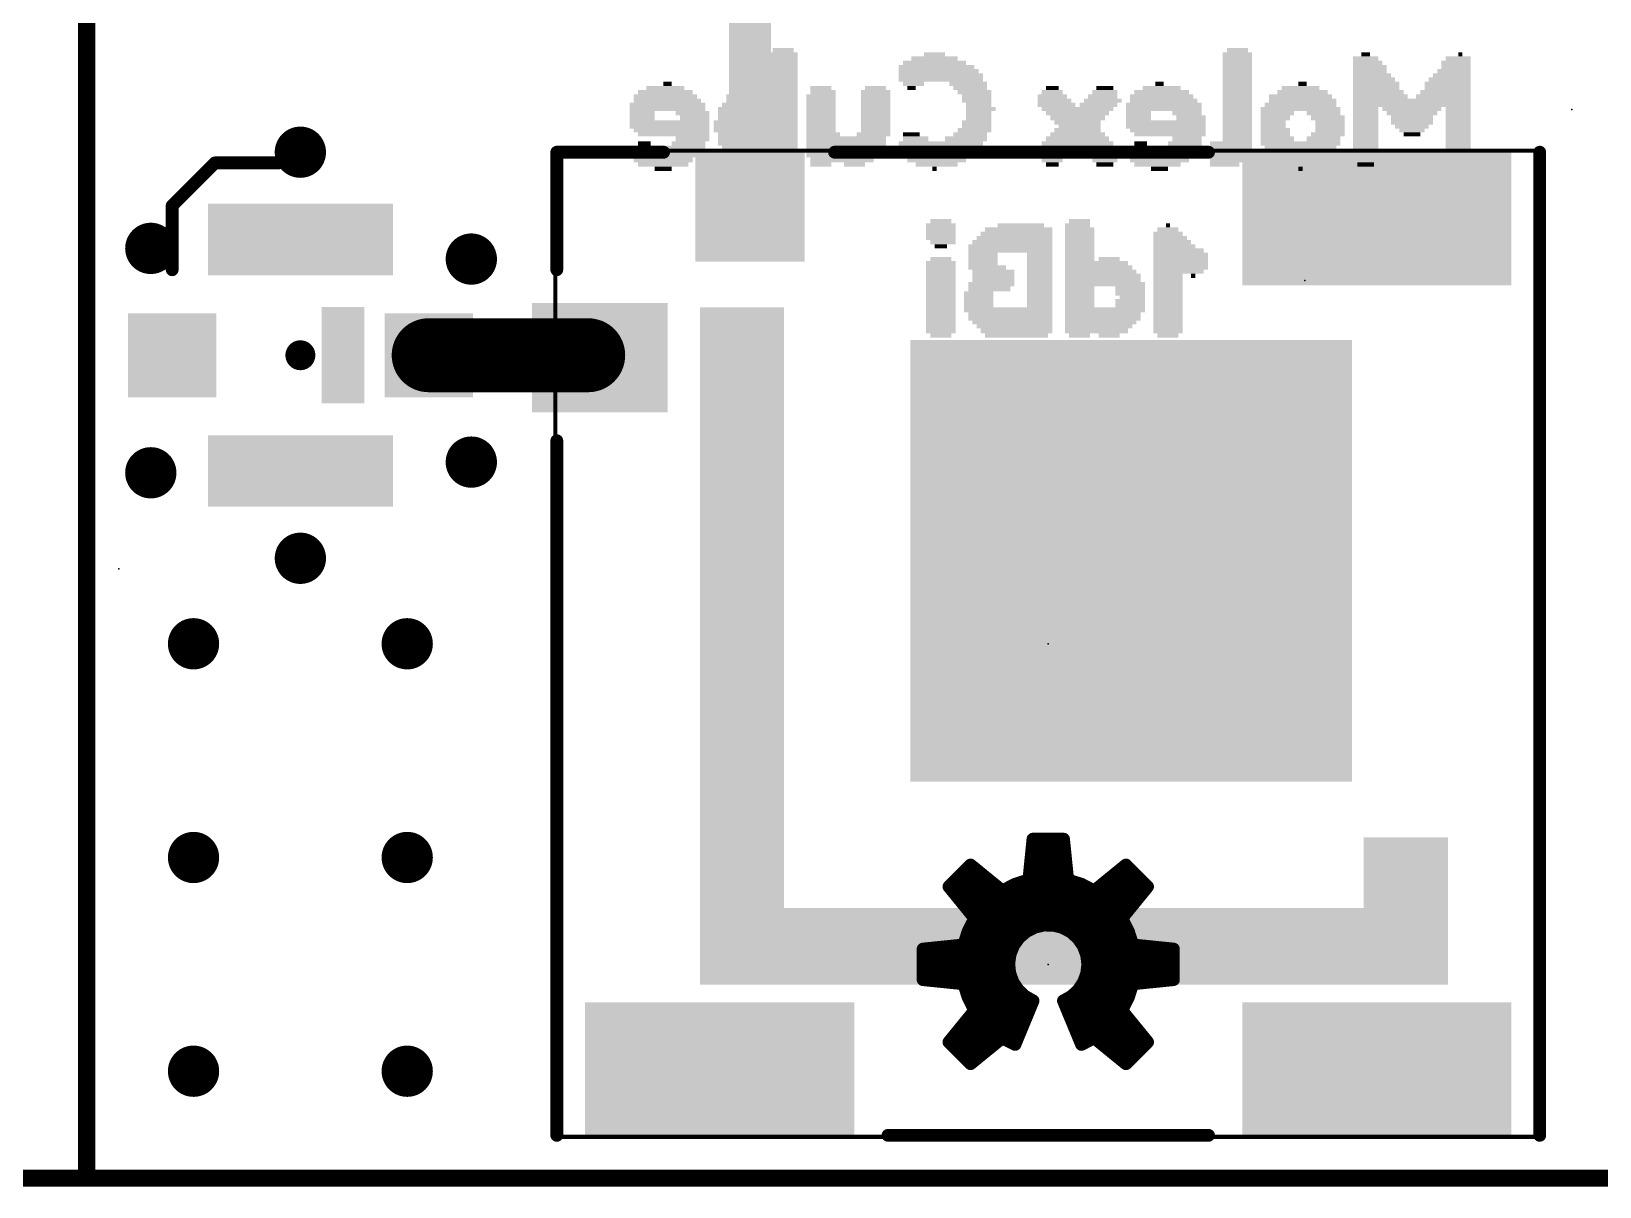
# Model space of a CAD drawing. Extents: x -17 to 166, y -13 to 51.
# Drawn here: x 24.74 to 43.38, y -0.1 to 13.63 of the extents above; entities that cross this region are included whole.
import ezdxf

# ---------------------------------------------------------------- set-up
doc = ezdxf.new("R2010")
doc.units = 0
for name, color, linetype in [('1', 12, 'CONTINUOUS'), ('16', 132, 'CONTINUOUS'), ('18', 110, 'CONTINUOUS'), ('20', 31, 'CONTINUOUS'), ('21', 41, 'CONTINUOUS'), ('22', 40, 'CONTINUOUS'), ('23', 53, 'CONTINUOUS'), ('24', 53, 'CONTINUOUS'), ('51', 53, 'CONTINUOUS')]:
    doc.layers.add(name, color=color, linetype=linetype)

# ---------------------------------------------------------------- blocks, each defined once
blk = doc.blocks.new('RECT')
blk.add_solid([(-0.5, -0.5), (0.5, -0.5), (-0.5, 0.5), (0.5, 0.5)])
blk = doc.blocks.new('ROUNDV')
at = {"const_width": 0.5}
blk.add_lwpolyline([(0, -0.25, 1), (0, 0.25, 1), (0, -0.25)], format="xyb", dxfattribs=at)

msp = doc.modelspace()

# ---------------------------------------------------------------- linework, layer by layer
at = {"layer": '1'}
for points, const_width in [([(25.4, 22.86), (25.4, 0)], 0.2032), ([(25.4, 0), (25.4, 22.86)], 0.2032), ([(29.465, 9.779), (31.3616, 9.779)], 0.8788), ([(31.471, 9.779), (31.3616, 9.779)], 0.2032), ([(31.5, 9.75), (31.471, 9.779)], 0.2032), ([(25.4, 0), (0, 0)], 0.2032), ([(48.26, 0), (25.4, 0)], 0.2032)]:
    msp.add_lwpolyline(points, dxfattribs=dict(at, const_width=const_width))
for points, const_width in [([(29.465, 9.9987, 1), (29.465, 9.5593)], 0.4394), ([(31.3616, 9.5593, 1), (31.3616, 9.9987)], 0.4394), ([(31.3616, 9.8298, 1), (31.3616, 9.7282)], 0.1016), ([(31.5069, 9.8149, 1), (31.4351, 9.7431)], 0.1016), ([(31.471, 9.7282, 1), (31.471, 9.8298)], 0.1016), ([(31.4641, 9.7141, 1), (31.5359, 9.7859)], 0.1016), ([(25.4, 0.0508, 1), (25.4, -0.0508)], 0.1016), ([(25.3492, 0, 1), (25.4508, 0)], 0.1016), ([(25.3492, 0, 1), (25.4508, 0)], 0.1016), ([(25.4, -0.0508, 1), (25.4, 0.0508)], 0.1016)]:
    msp.add_lwpolyline(points, format="xyb", dxfattribs=dict(at, const_width=const_width))
at = {"layer": '16', "const_width": 0.2032}
for points in [[(25.4, 22.86), (25.4, 0)], [(25.4, 0), (25.4, 22.86)], [(25.4, 0), (0, 0)], [(48.26, 0), (25.4, 0)]]:
    msp.add_lwpolyline(points, dxfattribs=at)
at = {"layer": '16', "const_width": 0.1016}
for points in [[(25.4, 0.0508, 1), (25.4, -0.0508)], [(25.3492, 0, 1), (25.4508, 0)], [(25.3492, 0, 1), (25.4508, 0)], [(25.4, -0.0508, 1), (25.4, 0.0508)]]:
    msp.add_lwpolyline(points, format="xyb", dxfattribs=at)
at = {"layer": '20', "const_width": 0.2032}
for points in [[(25.4, 35.56), (25.4, 0)], [(60.96, 0), (0, 0)]]:
    msp.add_lwpolyline(points, dxfattribs=at)
at = {"layer": '20', "const_width": 0.1016}
msp.add_lwpolyline([(25.3492, 0, 1), (25.4508, 0)], format="xyb", dxfattribs=at)
at = {"layer": '21', "const_width": 0.1524}
for points in [[(26.416, 11.557), (26.924, 12.065)], [(26.924, 12.065), (27.686, 12.065)], [(30.988, 10.795), (30.988, 12.192)], [(30.988, 12.192), (32.258, 12.192)], [(34.29, 12.192), (38.735, 12.192)], [(42.672, 12.192), (42.672, 0.508)], [(26.416, 10.795), (26.416, 11.557)], [(30.988, 0.508), (30.988, 8.763)], [(38.735, 0.508), (34.925, 0.508)]]:
    msp.add_lwpolyline(points, dxfattribs=at)
at = {"layer": '21'}
for points, const_width in [([(26.924, 12.1031, 1), (26.924, 12.0269)], 0.0762), ([(26.9509, 12.0381, 1), (26.8971, 12.0919)], 0.0762), ([(27.686, 12.0269, 1), (27.686, 12.1031)], 0.0762), ([(31.0261, 12.192, 1), (30.9499, 12.192)], 0.0762), ([(30.988, 12.2301, 1), (30.988, 12.1539)], 0.0762), ([(32.258, 12.1539, 1), (32.258, 12.2301)], 0.0762), ([(34.29, 12.2301, 1), (34.29, 12.1539)], 0.0762), ([(38.735, 12.1539, 1), (38.735, 12.2301)], 0.0762), ([(42.7101, 12.192, 1), (42.6339, 12.192)], 0.0762), ([(26.4541, 11.557, 1), (26.3779, 11.557)], 0.0762), ([(26.3891, 11.5839, 1), (26.4429, 11.5301)], 0.0762), ([(26.3779, 10.795, 1), (26.4541, 10.795)], 0.0762), ([(30.9499, 10.795, 1), (31.0261, 10.795)], 0.0762), ([(27.94, 9.6901, 1), (27.94, 9.8679, 1), (27.94, 9.6901)], 0.1778), ([(31.0261, 8.763, 1), (30.9499, 8.763)], 0.0762), ([(34.925, 0.5461, 1), (34.925, 0.4699)], 0.0762), ([(38.735, 0.4699, 1), (38.735, 0.5461)], 0.0762), ([(30.9499, 0.508, 1), (31.0261, 0.508)], 0.0762), ([(42.6339, 0.508, 1), (42.7101, 0.508)], 0.0762)]:
    msp.add_lwpolyline(points, format="xyb", dxfattribs=dict(at, const_width=const_width))
at = {"layer": '22', "const_width": 0.15}
for points in [[(36.598, 3.5449), (36.6472, 4.0288)], [(36.6472, 4.0288), (37.0128, 4.0288)], [(37.0128, 4.0288), (37.062, 3.5449)], [(36.6341, 3.9), (37.0259, 3.9)], [(35.648, 3.4635), (35.9065, 3.722)], [(35.9065, 3.722), (36.2835, 3.4146)], [(36.6189, 3.75), (37.0411, 3.75)], [(37.3765, 3.4146), (37.7535, 3.722)], [(37.7535, 3.722), (38.012, 3.4635)], [(35.7845, 3.6), (36.0561, 3.6)], [(36.2835, 3.4146), (36.4353, 3.4928)], [(36.4353, 3.4928), (36.598, 3.5449)], [(36.6036, 3.6), (37.0564, 3.6)], [(37.062, 3.5449), (37.2247, 3.4928)], [(37.2247, 3.4928), (37.3765, 3.4146)], [(37.6039, 3.6), (37.8755, 3.6)], [(35.9554, 3.0865), (35.648, 3.4635)], [(35.659, 3.45), (36.2401, 3.45)], [(35.7813, 3.3), (37.8787, 3.3)], [(36.3522, 3.45), (37.3078, 3.45)], [(37.4199, 3.45), (38.001, 3.45)], [(38.012, 3.4635), (37.7046, 3.0865)], [(35.9036, 3.15), (37.7564, 3.15)], [(35.8251, 2.772), (35.8772, 2.9347)], [(35.8772, 2.9347), (35.9554, 3.0865)], [(35.9108, 3), (36.754, 3)], [(36.5697, 2.9296), (36.4845, 2.8566)], [(36.6698, 2.9804), (36.5697, 2.9296)], [(36.779, 3.0058), (36.6698, 2.9804)], [(36.8912, 3.0046), (36.779, 3.0058)], [(36.9999, 2.9768), (36.8912, 3.0046)], [(36.9092, 3), (37.7492, 3)], [(37.0989, 2.9239), (36.9999, 2.9768)], [(37.1824, 2.849), (37.0989, 2.9239)], [(37.7046, 3.0865), (37.7828, 2.9347)], [(37.7828, 2.9347), (37.8349, 2.772)], [(35.3412, 2.7228), (35.8251, 2.772)], [(35.3412, 2.3572), (35.3412, 2.7228)], [(35.8501, 2.85), (36.4798, 2.85)], [(36.4192, 2.7654), (36.3773, 2.6613)], [(36.4845, 2.8566), (36.4192, 2.7654)], [(37.1813, 2.85), (37.8099, 2.85)], [(37.2458, 2.7564), (37.1824, 2.849)], [(37.2853, 2.6514), (37.2458, 2.7564)], [(37.8349, 2.772), (38.3188, 2.7228)], [(38.3188, 2.7228), (38.3188, 2.3572)], [(35.3412, 2.7), (36.3929, 2.7)], [(35.3412, 2.55), (36.3615, 2.55)], [(36.3773, 2.6613), (36.3615, 2.5502)], [(36.3615, 2.5502), (36.3725, 2.4385)], [(37.267, 2.7), (38.3188, 2.7)], [(37.2988, 2.54), (37.2853, 2.6514)], [(37.2859, 2.4306), (37.2988, 2.54)], [(37.2976, 2.55), (38.3188, 2.55)], [(35.3412, 2.4), (36.386, 2.4)], [(35.8251, 2.308), (35.3412, 2.3572)], [(36.3725, 2.4385), (36.4097, 2.3327)], [(37.2477, 2.3272), (37.2859, 2.4306)], [(37.2746, 2.4), (38.3188, 2.4)], [(38.3188, 2.3572), (37.8349, 2.308)], [(35.8772, 2.1453), (35.8251, 2.308)], [(35.8437, 2.25), (36.4636, 2.25)], [(36.4097, 2.3327), (36.471, 2.2387)], [(36.471, 2.2387), (36.5528, 2.162)], [(37.1056, 2.1607), (37.1865, 2.2355)], [(37.1865, 2.2355), (37.2477, 2.3272)], [(37.1962, 2.25), (37.8163, 2.25)], [(37.8349, 2.308), (37.7828, 2.1453)], [(35.648, 1.6165), (35.9554, 1.9935)], [(35.9554, 1.9935), (35.8772, 2.1453)], [(35.9005, 2.1), (36.6477, 2.1)], [(36.6506, 2.1069), (36.4353, 1.5872)], [(36.5528, 2.162), (36.6506, 2.1069)], [(37.0094, 2.1069), (37.1056, 2.1607)], [(37.2247, 1.5872), (37.0094, 2.1069)], [(37.0123, 2.1), (37.7595, 2.1)], [(37.7828, 2.1453), (37.7046, 1.9935)], [(37.7046, 1.9935), (38.012, 1.6165)], [(35.7976, 1.8), (36.5235, 1.8)], [(35.9199, 1.95), (36.5856, 1.95)], [(37.0744, 1.95), (37.7401, 1.95)], [(37.1365, 1.8), (37.8624, 1.8)], [(35.9065, 1.358), (35.648, 1.6165)], [(35.6753, 1.65), (36.2646, 1.65)], [(36.2835, 1.6654), (35.9065, 1.358)], [(36.4353, 1.5872), (36.2835, 1.6654)], [(36.3134, 1.65), (36.4613, 1.65)], [(37.1987, 1.65), (37.3466, 1.65)], [(37.3765, 1.6654), (37.2247, 1.5872)], [(37.7535, 1.358), (37.3765, 1.6654)], [(37.3954, 1.65), (37.9847, 1.65)], [(38.012, 1.6165), (37.7535, 1.358)], [(35.7645, 1.5), (36.0807, 1.5)], [(37.5794, 1.5), (37.8955, 1.5)]]:
    msp.add_lwpolyline(points, dxfattribs=at)
at = {"layer": '22', "const_width": 0.075}
for points in [[(36.6472, 4.0663, 1), (36.6472, 3.9913)], [(36.6845, 4.025, 1), (36.6099, 4.0326)], [(37.0501, 4.0326, 1), (36.9755, 4.025)], [(37.0128, 3.9913, 1), (37.0128, 4.0663)], [(36.6341, 3.9375, 1), (36.6341, 3.8625)], [(37.0259, 3.8625, 1), (37.0259, 3.9375)], [(35.9302, 3.7511, 1), (35.8828, 3.6929)], [(35.933, 3.6955, 1), (35.88, 3.7485)], [(36.6189, 3.7875, 1), (36.6189, 3.7125)], [(37.0411, 3.7125, 1), (37.0411, 3.7875)], [(37.78, 3.7485, 1), (37.727, 3.6955)], [(37.7772, 3.6929, 1), (37.7298, 3.7511)], [(35.7845, 3.6375, 1), (35.7845, 3.5625)], [(36.0561, 3.5625, 1), (36.0561, 3.6375)], [(36.4239, 3.5285, 1), (36.4468, 3.4571)], [(36.4525, 3.4595, 1), (36.4182, 3.5262)], [(36.5607, 3.5487, 1), (36.6353, 3.5411)], [(36.6036, 3.6375, 1), (36.6036, 3.5625)], [(36.6094, 3.5092, 1), (36.5866, 3.5806)], [(37.0734, 3.5806, 1), (37.0506, 3.5092)], [(37.0247, 3.5411, 1), (37.0993, 3.5487)], [(37.0564, 3.5625, 1), (37.0564, 3.6375)], [(37.2418, 3.5262, 1), (37.2075, 3.4595)], [(37.2132, 3.4571, 1), (37.2361, 3.5285)], [(37.6039, 3.6375, 1), (37.6039, 3.5625)], [(37.8755, 3.5625, 1), (37.8755, 3.6375)], [(35.6771, 3.4872, 1), (35.6189, 3.4398)], [(35.6215, 3.49, 1), (35.6745, 3.437)], [(35.659, 3.4875, 1), (35.659, 3.4125)], [(35.7813, 3.3375, 1), (35.7813, 3.2625)], [(36.2401, 3.4125, 1), (36.2401, 3.4875)], [(36.2663, 3.4479, 1), (36.3007, 3.3813)], [(36.2598, 3.3855, 1), (36.3072, 3.4437)], [(36.3522, 3.4875, 1), (36.3522, 3.4125)], [(37.3078, 3.4125, 1), (37.3078, 3.4875)], [(37.3528, 3.4437, 1), (37.4002, 3.3855)], [(37.3593, 3.3813, 1), (37.3937, 3.4479)], [(37.4199, 3.4875, 1), (37.4199, 3.4125)], [(37.8787, 3.2625, 1), (37.8787, 3.3375)], [(38.0411, 3.4398, 1), (37.9829, 3.4872)], [(37.9855, 3.437, 1), (38.0385, 3.49)], [(38.001, 3.4125, 1), (38.001, 3.4875)], [(35.9036, 3.1875, 1), (35.9036, 3.1125)], [(37.7564, 3.1125, 1), (37.7564, 3.1875)], [(35.8438, 2.9518, 1), (35.9105, 2.9175)], [(35.9129, 2.9232, 1), (35.8415, 2.9461)], [(35.9108, 3.0375, 1), (35.9108, 2.9625)], [(35.9887, 3.0693, 1), (35.9221, 3.1037)], [(35.9263, 3.0628, 1), (35.9845, 3.1102)], [(36.5527, 2.9631, 1), (36.5866, 2.8962)], [(36.5941, 2.9012, 1), (36.5453, 2.9581)], [(36.6612, 3.0169, 1), (36.6783, 2.9438)], [(36.6867, 2.9469, 1), (36.6528, 3.0138)], [(36.7794, 3.0433, 1), (36.7786, 2.9683)], [(36.754, 2.9625, 1), (36.754, 3.0375)], [(36.7875, 2.9693, 1), (36.7705, 3.0424)], [(36.9005, 3.0409, 1), (36.8819, 2.9683)], [(36.9092, 3.0375, 1), (36.9092, 2.9625)], [(36.8908, 2.9671, 1), (36.8916, 3.0421)], [(37.0176, 3.0098, 1), (36.9822, 2.9437)], [(36.9906, 2.9404, 1), (37.0092, 3.0131)], [(37.1239, 2.9518, 1), (37.0739, 2.896)], [(37.0812, 2.8908, 1), (37.1166, 2.957)], [(37.7379, 3.1037, 1), (37.6713, 3.0693)], [(37.6755, 3.1102, 1), (37.7337, 3.0628)], [(37.8185, 2.9461, 1), (37.7471, 2.9232)], [(37.7492, 2.9625, 1), (37.7492, 3.0375)], [(37.7495, 2.9175, 1), (37.8162, 2.9518)], [(35.3787, 2.7228, 1), (35.3037, 2.7228)], [(35.3374, 2.7601, 1), (35.345, 2.6855)], [(35.7894, 2.7834, 1), (35.8608, 2.7606)], [(35.8501, 2.8875, 1), (35.8501, 2.8125)], [(35.8289, 2.7347, 1), (35.8213, 2.8093)], [(36.3887, 2.7872, 1), (36.4496, 2.7435)], [(36.4539, 2.7514, 1), (36.3844, 2.7794)], [(36.4601, 2.885, 1), (36.5089, 2.8281)], [(36.515, 2.8347, 1), (36.454, 2.8784)], [(36.4798, 2.8125, 1), (36.4798, 2.8875)], [(37.1813, 2.8875, 1), (37.1813, 2.8125)], [(37.2134, 2.8702, 1), (37.1515, 2.8278)], [(37.1574, 2.8211, 1), (37.2075, 2.8769)], [(37.2809, 2.7696, 1), (37.2107, 2.7432)], [(37.2149, 2.7352, 1), (37.2768, 2.7776)], [(37.8387, 2.8093, 1), (37.8311, 2.7347)], [(37.7992, 2.7606, 1), (37.8706, 2.7834)], [(37.8099, 2.8125, 1), (37.8099, 2.8875)], [(38.3563, 2.7228, 1), (38.2813, 2.7228)], [(38.315, 2.6855, 1), (38.3226, 2.7601)], [(35.3412, 2.7375, 1), (35.3412, 2.6625)], [(35.3412, 2.5875, 1), (35.3412, 2.5125)], [(36.3988, 2.5538, 1), (36.3241, 2.5465)], [(36.3425, 2.6752, 1), (36.4121, 2.6473)], [(36.4145, 2.656, 1), (36.3402, 2.6666)], [(36.3615, 2.5125, 1), (36.3615, 2.5875)], [(36.3929, 2.6625, 1), (36.3929, 2.7375)], [(37.267, 2.7375, 1), (37.267, 2.6625)], [(37.3226, 2.6559, 1), (37.2481, 2.6469)], [(37.2503, 2.6382, 1), (37.3204, 2.6646)], [(37.2976, 2.5875, 1), (37.2976, 2.5125)], [(37.336, 2.5356, 1), (37.2616, 2.5444)], [(38.3188, 2.6625, 1), (38.3188, 2.7375)], [(38.3188, 2.5125, 1), (38.3188, 2.5875)], [(35.3412, 2.4375, 1), (35.3412, 2.3625)], [(35.345, 2.3945, 1), (35.3374, 2.3199)], [(36.3243, 2.5555, 1), (36.3986, 2.5449)], [(36.4078, 2.451, 1), (36.3371, 2.4261)], [(36.3351, 2.4348, 1), (36.4098, 2.4422)], [(36.386, 2.3625, 1), (36.386, 2.4375)], [(37.2746, 2.4375, 1), (37.2746, 2.3625)], [(37.2486, 2.435, 1), (37.3231, 2.4262)], [(37.321, 2.4176, 1), (37.2507, 2.4435)], [(37.2616, 2.5355, 1), (37.336, 2.5445)], [(38.3226, 2.3199, 1), (38.315, 2.3945)], [(38.3188, 2.3625, 1), (38.3188, 2.4375)], [(35.3037, 2.3572, 1), (35.3787, 2.3572)], [(35.8608, 2.3194, 1), (35.7894, 2.2966)], [(35.8437, 2.2875, 1), (35.8437, 2.2125)], [(35.8213, 2.2707, 1), (35.8289, 2.3453)], [(36.4411, 2.3531, 1), (36.3782, 2.3122)], [(36.3743, 2.3202, 1), (36.445, 2.3451)], [(36.4966, 2.266, 1), (36.4453, 2.2113)], [(36.4395, 2.2182, 1), (36.5024, 2.2592)], [(36.4636, 2.2125, 1), (36.4636, 2.2875)], [(37.1553, 2.2564, 1), (37.2177, 2.2147)], [(37.1962, 2.2875, 1), (37.1962, 2.2125)], [(37.2119, 2.208, 1), (37.161, 2.2631)], [(37.2125, 2.3401, 1), (37.2829, 2.3142)], [(37.2789, 2.3063, 1), (37.2165, 2.348)], [(37.8311, 2.3453, 1), (37.8387, 2.2707)], [(37.8706, 2.2966, 1), (37.7992, 2.3194)], [(37.8163, 2.2125, 1), (37.8163, 2.2875)], [(38.2813, 2.3572, 1), (38.3563, 2.3572)], [(35.9105, 2.1625, 1), (35.8438, 2.1282)], [(35.8415, 2.1339, 1), (35.9129, 2.1568)], [(35.9005, 2.1375, 1), (35.9005, 2.0625)], [(35.9845, 1.9698, 1), (35.9263, 2.0172)], [(36.5712, 2.1946, 1), (36.5344, 2.1293)], [(36.5272, 2.1346, 1), (36.5785, 2.1893)], [(36.6852, 2.0925, 1), (36.616, 2.1213)], [(36.6322, 2.0742, 1), (36.669, 2.1396)], [(36.6477, 2.0625, 1), (36.6477, 2.1375)], [(37.044, 2.1213, 1), (36.9748, 2.0925)], [(36.9911, 2.1396, 1), (37.0277, 2.0742)], [(37.0123, 2.1375, 1), (37.0123, 2.0625)], [(37.0801, 2.1883, 1), (37.131, 2.1332)], [(37.1239, 2.128, 1), (37.0872, 2.1935)], [(37.7337, 2.0172, 1), (37.6755, 1.9698)], [(37.7471, 2.1568, 1), (37.8185, 2.1339)], [(37.8162, 2.1282, 1), (37.7495, 2.1625)], [(37.7595, 2.0625, 1), (37.7595, 2.1375)], [(35.7976, 1.8375, 1), (35.7976, 1.7625)], [(35.9199, 1.9875, 1), (35.9199, 1.9125)], [(35.9221, 1.9763, 1), (35.9887, 2.0107)], [(36.5235, 1.7625, 1), (36.5235, 1.8375)], [(36.5856, 1.9125, 1), (36.5856, 1.9875)], [(37.0744, 1.9875, 1), (37.0744, 1.9125)], [(37.1365, 1.8375, 1), (37.1365, 1.7625)], [(37.6713, 2.0107, 1), (37.7379, 1.9763)], [(37.7401, 1.9125, 1), (37.7401, 1.9875)], [(37.8624, 1.7625, 1), (37.8624, 1.8375)], [(35.6745, 1.643, 1), (35.6215, 1.59)], [(35.6753, 1.6875, 1), (35.6753, 1.6125)], [(36.3007, 1.6987, 1), (36.2663, 1.6321)], [(36.3072, 1.6363, 1), (36.2598, 1.6945)], [(36.2646, 1.6125, 1), (36.2646, 1.6875)], [(36.3134, 1.6875, 1), (36.3134, 1.6125)], [(36.4613, 1.6125, 1), (36.4613, 1.6875)], [(37.1987, 1.6875, 1), (37.1987, 1.6125)], [(37.4002, 1.6945, 1), (37.3528, 1.6363)], [(37.3466, 1.6125, 1), (37.3466, 1.6875)], [(37.3954, 1.6875, 1), (37.3954, 1.6125)], [(37.3937, 1.6321, 1), (37.3593, 1.6987)], [(37.9847, 1.6125, 1), (37.9847, 1.6875)], [(38.0385, 1.59, 1), (37.9855, 1.643)], [(35.6189, 1.6402, 1), (35.6771, 1.5928)], [(35.7645, 1.5375, 1), (35.7645, 1.4625)], [(36.0807, 1.4625, 1), (36.0807, 1.5375)], [(36.4007, 1.6016, 1), (36.4699, 1.5728)], [(36.4181, 1.5539, 1), (36.4525, 1.6205)], [(37.2075, 1.6205, 1), (37.2419, 1.5539)], [(37.1901, 1.5728, 1), (37.2593, 1.6016)], [(37.5794, 1.5375, 1), (37.5794, 1.4625)], [(37.8955, 1.4625, 1), (37.8955, 1.5375)], [(37.9829, 1.5928, 1), (38.0411, 1.6402)], [(35.8828, 1.3871, 1), (35.9302, 1.3289)], [(35.88, 1.3315, 1), (35.933, 1.3845)], [(37.727, 1.3845, 1), (37.78, 1.3315)], [(37.7298, 1.3289, 1), (37.7772, 1.3871)]]:
    msp.add_lwpolyline(points, format="xyb", dxfattribs=at)
at = {"layer": '23'}
for p in [(27.94, 9.779), (36.83, 6.35)]:
    msp.add_point(p, dxfattribs=at)
at = {"layer": '24'}
for p in [(43.053, 12.7), (39.878, 10.668), (25.781, 7.239), (36.83, 2.54)]:
    msp.add_point(p, dxfattribs=at)
at = {"layer": '51', "const_width": 0.05}
for points in [[(30.97, 0.49), (30.97, 12.21)], [(30.97, 12.21), (42.69, 12.21)], [(42.69, 12.21), (42.69, 0.49)], [(42.69, 0.49), (30.97, 0.49)]]:
    msp.add_lwpolyline(points, dxfattribs=at)
at = {"layer": '51', "const_width": 0.025}
for points in [[(30.9825, 12.21, 1), (30.9575, 12.21)], [(30.97, 12.2225, 1), (30.97, 12.1975)], [(42.7025, 12.21, 1), (42.6775, 12.21)], [(42.69, 12.1975, 1), (42.69, 12.2225)], [(30.97, 0.5025, 1), (30.97, 0.4775)], [(30.9575, 0.49, 1), (30.9825, 0.49)], [(42.6775, 0.49, 1), (42.7025, 0.49)], [(42.69, 0.4775, 1), (42.69, 0.5025)]]:
    msp.add_lwpolyline(points, format="xyb", dxfattribs=at)

# ---------------------------------------------------------------- block references
at = {"layer": '1'}
for p, xscale, yscale in [((33.285, 11.55), 1.3, 1.32), ((27.94, 11.154), 2.2, 0.85), ((27.94, 8.404), 2.2, 0.85)]:
    msp.add_blockref('RECT', p, dxfattribs=dict(at, xscale=xscale, yscale=yscale))
for p, xscale, yscale, rotation in [((40.735, 11.41), 1.6, 3.2, 270), ((31.5, 9.75), 1.3, 1.61, 90), ((32.925, 1.29), 1.6, 3.2, 270), ((40.735, 1.29), 1.6, 3.2, 270)]:
    msp.add_blockref('RECT', p, dxfattribs=dict(at, xscale=xscale, yscale=yscale, rotation=rotation))
at = {"layer": '1', "xscale": 1.05}
for p in [(26.415, 9.779), (29.465, 9.779)]:
    msp.add_blockref('RECT', p, dxfattribs=at)
at = {"layer": '18', "xscale": 0.6096, "yscale": 0.6096}
for p in [(27.94, 12.192), (27.94, 12.192), (26.162, 11.049), (26.162, 11.049), (29.972, 10.922), (29.972, 10.922), (29.972, 8.509), (29.972, 8.509), (26.162, 8.382), (26.162, 8.382), (27.94, 7.366), (27.94, 7.366), (26.67, 6.35), (26.67, 6.35), (29.21, 6.35), (29.21, 6.35), (26.67, 3.81), (26.67, 3.81), (29.21, 3.81), (29.21, 3.81), (26.67, 1.27), (26.67, 1.27), (29.21, 1.27), (29.21, 1.27)]:
    msp.add_blockref('ROUNDV', p, dxfattribs=at)
at = {"layer": '21', "xscale": 0.508, "yscale": 1.143}
msp.add_blockref('RECT', (28.448, 9.779), dxfattribs=at)
at = {"layer": '21', "rotation": 180}
for p, yscale in [((33.19, 6.325), 8.05), ((41.08, 3.63), 0.84)]:
    msp.add_blockref('RECT', p, dxfattribs=dict(at, yscale=yscale))
for p, xscale, yscale in [((37.815, 7.335), 5.25, 5.25), ((37.635, 2.755), 7.89, 0.91)]:
    msp.add_blockref('RECT', p, dxfattribs=dict(at, xscale=xscale, yscale=yscale))
at = {"layer": '22', "rotation": 180}
for p, xscale, yscale in [((33.678, 13.405), 0.25, 0.05), ((39.078, 13.405), 0.25, 0.05), ((33.678, 13.355), 0.35, 0.05), ((33.678, 13.305), 0.35, 0.05), ((33.678, 13.255), 0.35, 0.05), ((35.478, 13.255), 0.75, 0.05), ((35.478, 13.305), 0.55, 0.05), ((35.478, 13.355), 0.25, 0.05), ((39.078, 13.355), 0.35, 0.05), ((39.078, 13.305), 0.35, 0.05), ((39.078, 13.255), 0.35, 0.05), ((40.603, 13.305), 0.3, 0.05), ((40.628, 13.255), 0.35, 0.05), ((40.603, 13.355), 0.1, 0.05), ((41.678, 13.255), 0.35, 0.05), ((41.703, 13.305), 0.3, 0.05), ((41.728, 13.355), 0.05, 0.05), ((33.678, 13.205), 0.35, 0.05), ((33.678, 13.155), 0.35, 0.05), ((33.678, 13.105), 0.35, 0.05), ((33.678, 13.055), 0.35, 0.05), ((35.503, 13.205), 0.9, 0.05), ((35.528, 13.155), 0.95, 0.05), ((39.078, 13.205), 0.35, 0.05), ((39.078, 13.155), 0.35, 0.05), ((39.078, 13.105), 0.35, 0.05), ((39.078, 13.055), 0.35, 0.05), ((40.653, 13.205), 0.4, 0.05), ((40.653, 13.155), 0.4, 0.05), ((40.678, 13.105), 0.45, 0.05), ((40.703, 13.055), 0.5, 0.05), ((41.603, 13.055), 0.5, 0.05), ((41.628, 13.105), 0.45, 0.05), ((41.653, 13.155), 0.4, 0.05), ((41.678, 13.205), 0.35, 0.05), ((32.278, 12.855), 0.75, 0.05), ((32.278, 12.905), 0.65, 0.05), ((32.278, 12.955), 0.45, 0.05), ((32.303, 13.005), 0.1, 0.05), ((33.428, 12.855), 0.85, 0.05), ((33.478, 12.905), 0.75, 0.05), ((33.303, 12.955), 0.3, 0.05), ((33.678, 13.005), 0.35, 0.05), ((33.678, 12.955), 0.35, 0.05), ((34.128, 12.855), 0.35, 0.05), ((34.128, 12.955), 0.25, 0.05), ((34.153, 12.905), 0.3, 0.05), ((34.778, 12.905), 0.35, 0.05), ((34.778, 12.855), 0.35, 0.05), ((34.778, 12.955), 0.25, 0.05), ((35.228, 13.005), 0.25, 0.05), ((35.203, 12.955), 0.1, 0.05), ((35.878, 13.005), 0.45, 0.05), ((35.903, 12.955), 0.4, 0.05), ((35.953, 12.905), 0.4, 0.05), ((35.978, 12.855), 0.35, 0.05), ((36.878, 12.855), 0.35, 0.05), ((36.878, 12.905), 0.25, 0.05), ((36.878, 12.955), 0.15, 0.05), ((37.478, 12.855), 0.35, 0.05), ((37.503, 12.905), 0.3, 0.05), ((37.503, 12.955), 0.2, 0.05), ((38.178, 12.855), 0.75, 0.05), ((38.178, 12.905), 0.65, 0.05), ((38.178, 12.955), 0.45, 0.05), ((38.153, 13.005), 0.1, 0.05), ((39.078, 13.005), 0.35, 0.05), ((39.078, 12.955), 0.35, 0.05), ((39.078, 12.905), 0.35, 0.05), ((39.078, 12.855), 0.35, 0.05), ((39.828, 12.855), 0.75, 0.05), ((39.853, 12.905), 0.6, 0.05), ((39.828, 12.955), 0.45, 0.05), ((39.853, 13.005), 0.1, 0.05), ((40.728, 13.005), 0.55, 0.05), ((40.728, 12.955), 0.55, 0.05), ((40.753, 12.905), 0.6, 0.05), ((40.778, 12.855), 0.65, 0.05), ((41.528, 12.855), 0.65, 0.05), ((41.553, 12.905), 0.6, 0.05), ((41.578, 13.005), 0.55, 0.05), ((41.578, 12.955), 0.55, 0.05), ((32.303, 12.755), 0.9, 0.05), ((32.303, 12.705), 0.9, 0.05), ((32.003, 12.655), 0.3, 0.05), ((32.303, 12.805), 0.8, 0.05), ((32.603, 12.655), 0.4, 0.05), ((33.378, 12.705), 0.95, 0.05), ((33.378, 12.655), 0.95, 0.05), ((33.403, 12.755), 0.9, 0.05), ((33.428, 12.805), 0.85, 0.05), ((34.128, 12.805), 0.35, 0.05), ((34.128, 12.755), 0.35, 0.05), ((34.128, 12.705), 0.35, 0.05), ((34.128, 12.655), 0.35, 0.05), ((34.778, 12.805), 0.35, 0.05), ((34.778, 12.755), 0.35, 0.05), ((34.778, 12.705), 0.35, 0.05), ((34.778, 12.655), 0.35, 0.05), ((35.978, 12.805), 0.35, 0.05), ((36.003, 12.755), 0.3, 0.05), ((36.028, 12.705), 0.35, 0.05), ((36.003, 12.655), 0.3, 0.05), ((36.903, 12.805), 0.4, 0.05), ((36.928, 12.755), 0.45, 0.05), ((37.178, 12.705), 0.85, 0.05), ((37.178, 12.655), 0.75, 0.05), ((37.428, 12.755), 0.45, 0.05), ((37.478, 12.805), 0.45, 0.05), ((38.203, 12.755), 0.9, 0.05), ((38.203, 12.705), 0.9, 0.05), ((37.903, 12.655), 0.3, 0.05), ((38.203, 12.805), 0.8, 0.05), ((38.478, 12.655), 0.35, 0.05), ((39.078, 12.805), 0.35, 0.05), ((39.078, 12.755), 0.35, 0.05), ((39.078, 12.705), 0.35, 0.05), ((39.078, 12.655), 0.35, 0.05), ((39.828, 12.705), 0.95, 0.05), ((39.553, 12.655), 0.4, 0.05), ((39.828, 12.755), 0.85, 0.05), ((39.853, 12.805), 0.8, 0.05), ((40.103, 12.655), 0.4, 0.05), ((41.153, 12.805), 1.4, 0.05), ((41.153, 12.755), 1.4, 0.05), ((40.603, 12.705), 0.3, 0.05), ((40.603, 12.655), 0.3, 0.05), ((41.153, 12.705), 0.7, 0.05), ((41.153, 12.655), 0.6, 0.05), ((41.703, 12.705), 0.3, 0.05), ((41.703, 12.655), 0.3, 0.05), ((32.003, 12.6), 0.3, 0.06), ((32.328, 12.545), 0.95, 0.05), ((32.328, 12.495), 0.95, 0.05), ((32.628, 12.6), 0.35, 0.06), ((33.028, 12.545), 0.35, 0.05), ((33.028, 12.495), 0.35, 0.05), ((33.078, 12.6), 0.35, 0.06), ((33.653, 12.6), 0.4, 0.06), ((33.678, 12.545), 0.35, 0.05), ((33.678, 12.495), 0.35, 0.05), ((34.128, 12.6), 0.35, 0.06), ((34.128, 12.545), 0.35, 0.05), ((34.128, 12.495), 0.35, 0.05), ((34.778, 12.6), 0.35, 0.06), ((34.778, 12.545), 0.35, 0.05), ((34.778, 12.495), 0.35, 0.05), ((35.978, 12.545), 0.35, 0.05), ((35.978, 12.495), 0.35, 0.05), ((36.003, 12.6), 0.3, 0.06), ((37.178, 12.6), 0.65, 0.06), ((37.178, 12.545), 0.55, 0.05), ((37.203, 12.495), 0.5, 0.05), ((37.903, 12.6), 0.3, 0.06), ((38.228, 12.545), 0.95, 0.05), ((38.228, 12.495), 0.95, 0.05), ((38.528, 12.6), 0.35, 0.06), ((39.078, 12.6), 0.35, 0.06), ((39.078, 12.545), 0.35, 0.05), ((39.078, 12.495), 0.35, 0.05), ((39.528, 12.6), 0.35, 0.06), ((39.503, 12.545), 0.3, 0.05), ((39.503, 12.495), 0.3, 0.05), ((40.153, 12.6), 0.4, 0.06), ((40.178, 12.545), 0.35, 0.05), ((40.178, 12.495), 0.35, 0.05), ((40.603, 12.6), 0.3, 0.06), ((40.603, 12.545), 0.3, 0.05), ((40.603, 12.495), 0.3, 0.05), ((41.153, 12.6), 0.5, 0.06), ((41.153, 12.545), 0.5, 0.05), ((41.153, 12.495), 0.4, 0.05), ((41.703, 12.6), 0.3, 0.06), ((41.703, 12.545), 0.3, 0.05), ((41.703, 12.495), 0.3, 0.05), ((32.353, 12.455), 0.9, 0.05), ((32.378, 12.405), 0.85, 0.05), ((32.028, 12.295), 0.15, 0.05), ((32.553, 12.295), 0.4, 0.05), ((32.603, 12.35), 0.4, 0.06), ((33.028, 12.455), 0.35, 0.05), ((33.078, 12.405), 0.35, 0.05), ((33.378, 12.35), 0.95, 0.06), ((33.378, 12.295), 0.95, 0.05), ((33.653, 12.405), 0.4, 0.05), ((33.678, 12.455), 0.35, 0.05), ((34.128, 12.455), 0.35, 0.05), ((34.153, 12.405), 0.4, 0.05), ((34.428, 12.35), 0.95, 0.06), ((34.428, 12.295), 0.95, 0.05), ((34.753, 12.405), 0.4, 0.05), ((34.778, 12.455), 0.35, 0.05), ((35.203, 12.405), 0.2, 0.05), ((35.253, 12.35), 0.3, 0.06), ((35.853, 12.35), 0.5, 0.06), ((35.903, 12.405), 0.4, 0.05), ((35.953, 12.455), 0.4, 0.05), ((37.178, 12.295), 0.85, 0.05), ((37.178, 12.35), 0.75, 0.06), ((37.178, 12.405), 0.65, 0.05), ((37.178, 12.455), 0.55, 0.05), ((38.253, 12.455), 0.9, 0.05), ((38.278, 12.405), 0.85, 0.05), ((37.928, 12.295), 0.15, 0.05), ((38.453, 12.295), 0.4, 0.05), ((38.478, 12.35), 0.35, 0.06), ((39.003, 12.295), 0.5, 0.05), ((39.078, 12.455), 0.35, 0.05), ((39.078, 12.405), 0.35, 0.05), ((39.078, 12.35), 0.35, 0.06), ((39.528, 12.455), 0.35, 0.05), ((39.528, 12.405), 0.35, 0.05), ((39.553, 12.35), 0.4, 0.06), ((39.828, 12.295), 0.95, 0.05), ((40.103, 12.35), 0.4, 0.06), ((40.153, 12.405), 0.4, 0.05), ((40.178, 12.455), 0.35, 0.05), ((40.603, 12.455), 0.3, 0.05), ((40.603, 12.405), 0.3, 0.05), ((40.603, 12.35), 0.3, 0.06), ((40.603, 12.295), 0.3, 0.05), ((41.153, 12.455), 0.3, 0.05), ((41.153, 12.405), 0.2, 0.05), ((41.703, 12.455), 0.3, 0.05), ((41.703, 12.405), 0.3, 0.05), ((41.703, 12.35), 0.3, 0.06), ((41.703, 12.295), 0.3, 0.05), ((32.328, 12.245), 0.85, 0.05), ((32.303, 12.205), 0.8, 0.05), ((32.278, 12.155), 0.75, 0.05), ((32.253, 12.1), 0.7, 0.06), ((33.403, 12.245), 0.9, 0.05), ((33.403, 12.205), 0.9, 0.05), ((33.428, 12.155), 0.85, 0.05), ((33.478, 12.1), 0.75, 0.06), ((34.428, 12.245), 0.95, 0.05), ((34.403, 12.205), 0.9, 0.05), ((34.378, 12.155), 0.85, 0.05), ((34.378, 12.1), 0.75, 0.06), ((35.528, 12.245), 0.95, 0.05), ((35.503, 12.205), 0.9, 0.05), ((35.478, 12.155), 0.85, 0.05), ((35.503, 12.1), 0.7, 0.06), ((36.928, 12.245), 0.45, 0.05), ((36.903, 12.205), 0.4, 0.05), ((36.878, 12.155), 0.35, 0.05), ((36.878, 12.1), 0.25, 0.06), ((37.428, 12.245), 0.45, 0.05), ((37.478, 12.205), 0.45, 0.05), ((37.478, 12.155), 0.35, 0.05), ((37.503, 12.1), 0.3, 0.06), ((38.228, 12.245), 0.85, 0.05), ((38.203, 12.205), 0.8, 0.05), ((38.178, 12.155), 0.75, 0.05), ((38.153, 12.1), 0.7, 0.06), ((39.003, 12.245), 0.5, 0.05), ((38.978, 12.205), 0.45, 0.05), ((38.978, 12.155), 0.45, 0.05), ((38.953, 12.1), 0.4, 0.06), ((39.828, 12.245), 0.85, 0.05), ((39.853, 12.205), 0.8, 0.05), ((39.853, 12.155), 0.7, 0.05), ((39.853, 12.1), 0.6, 0.06), ((40.603, 12.245), 0.3, 0.05), ((40.603, 12.205), 0.3, 0.05), ((40.603, 12.155), 0.3, 0.05), ((40.603, 12.1), 0.3, 0.06), ((41.703, 12.245), 0.3, 0.05), ((41.703, 12.205), 0.3, 0.05), ((41.703, 12.155), 0.3, 0.05), ((41.703, 12.1), 0.3, 0.06), ((32.253, 12.045), 0.6, 0.05), ((32.253, 11.995), 0.2, 0.05), ((33.303, 12.045), 0.3, 0.05), ((33.678, 12.045), 0.25, 0.05), ((34.128, 12.045), 0.25, 0.05), ((34.528, 12.045), 0.25, 0.05), ((35.503, 12.045), 0.5, 0.05), ((35.478, 11.995), 0.05, 0.05), ((36.878, 12.045), 0.15, 0.05), ((37.503, 12.045), 0.2, 0.05), ((38.128, 12.045), 0.55, 0.05), ((38.153, 11.995), 0.2, 0.05), ((38.928, 12.045), 0.35, 0.05), ((39.828, 12.045), 0.45, 0.05), ((39.828, 11.995), 0.05, 0.05), ((40.603, 12.045), 0.2, 0.05), ((41.728, 12.045), 0.25, 0.05), ((35.553, 11.373), 0.25, 0.05), ((37.203, 11.373), 0.25, 0.05), ((35.553, 11.323), 0.35, 0.05), ((35.553, 11.273), 0.35, 0.05), ((35.553, 11.223), 0.35, 0.05), ((35.553, 11.173), 0.35, 0.05), ((36.428, 11.173), 0.9, 0.05), ((36.453, 11.223), 0.85, 0.05), ((36.478, 11.273), 0.8, 0.05), ((36.503, 11.323), 0.55, 0.05), ((37.178, 11.323), 0.3, 0.05), ((37.203, 11.273), 0.35, 0.05), ((37.203, 11.223), 0.35, 0.05), ((37.203, 11.173), 0.35, 0.05), ((38.253, 11.223), 0.35, 0.05), ((38.278, 11.173), 0.4, 0.05), ((38.253, 11.273), 0.25, 0.05), ((38.253, 11.323), 0.05, 0.05), ((35.578, 11.123), 0.3, 0.05), ((35.553, 11.073), 0.15, 0.05), ((36.403, 11.123), 0.95, 0.05), ((37.203, 11.123), 0.35, 0.05), ((37.203, 11.073), 0.35, 0.05), ((37.203, 11.023), 0.35, 0.05), ((38.303, 11.123), 0.45, 0.05), ((38.328, 11.073), 0.5, 0.05), ((38.378, 11.023), 0.6, 0.05), ((35.553, 10.873), 0.35, 0.05), ((35.553, 10.823), 0.35, 0.05), ((35.553, 10.923), 0.25, 0.05), ((36.053, 10.973), 0.35, 0.05), ((36.053, 10.923), 0.35, 0.05), ((36.053, 10.873), 0.35, 0.05), ((36.103, 10.823), 0.45, 0.05), ((36.728, 10.973), 0.3, 0.05), ((36.728, 10.923), 0.3, 0.05), ((36.728, 10.873), 0.3, 0.05), ((36.728, 10.823), 0.3, 0.05), ((37.203, 10.973), 0.35, 0.05), ((37.203, 10.923), 0.35, 0.05), ((37.403, 10.873), 0.75, 0.05), ((37.428, 10.823), 0.8, 0.05), ((37.553, 10.923), 0.25, 0.05), ((38.403, 10.973), 0.65, 0.05), ((38.403, 10.923), 0.65, 0.05), ((38.403, 10.873), 0.65, 0.05), ((38.403, 10.823), 0.65, 0.05), ((35.553, 10.773), 0.35, 0.05), ((35.553, 10.723), 0.35, 0.05), ((35.553, 10.673), 0.35, 0.05), ((35.553, 10.623), 0.35, 0.05), ((36.153, 10.623), 0.55, 0.05), ((36.178, 10.773), 0.5, 0.05), ((36.178, 10.723), 0.5, 0.05), ((36.178, 10.673), 0.5, 0.05), ((36.728, 10.773), 0.3, 0.05), ((36.728, 10.723), 0.3, 0.05), ((36.728, 10.673), 0.3, 0.05), ((36.728, 10.623), 0.3, 0.05), ((37.453, 10.773), 0.85, 0.05), ((37.478, 10.723), 0.9, 0.05), ((37.478, 10.673), 0.9, 0.05), ((37.503, 10.623), 0.95, 0.05), ((38.378, 10.773), 0.6, 0.05), ((38.253, 10.723), 0.35, 0.05), ((38.253, 10.673), 0.35, 0.05), ((38.253, 10.623), 0.35, 0.05), ((38.553, 10.723), 0.05, 0.05), ((35.553, 10.568), 0.35, 0.06), ((35.553, 10.513), 0.35, 0.05), ((35.553, 10.463), 0.35, 0.05), ((35.553, 10.423), 0.35, 0.05), ((36.003, 10.513), 0.35, 0.05), ((36.003, 10.463), 0.35, 0.05), ((36.003, 10.423), 0.35, 0.05), ((36.128, 10.568), 0.5, 0.06), ((36.728, 10.568), 0.3, 0.06), ((36.728, 10.513), 0.3, 0.05), ((36.728, 10.463), 0.3, 0.05), ((36.728, 10.423), 0.3, 0.05), ((37.203, 10.568), 0.35, 0.06), ((37.203, 10.513), 0.35, 0.05), ((37.203, 10.463), 0.35, 0.05), ((37.203, 10.423), 0.35, 0.05), ((37.803, 10.568), 0.35, 0.06), ((37.803, 10.513), 0.35, 0.05), ((37.803, 10.423), 0.35, 0.05), ((37.828, 10.463), 0.3, 0.05), ((38.253, 10.568), 0.35, 0.06), ((38.253, 10.513), 0.35, 0.05), ((38.253, 10.463), 0.35, 0.05), ((38.253, 10.423), 0.35, 0.05), ((35.553, 10.373), 0.35, 0.05), ((35.553, 10.318), 0.35, 0.06), ((35.553, 10.263), 0.35, 0.05), ((36.003, 10.373), 0.35, 0.05), ((36.353, 10.318), 1.05, 0.06), ((36.728, 10.373), 0.3, 0.05), ((37.203, 10.373), 0.35, 0.05), ((37.503, 10.318), 0.95, 0.06), ((37.478, 10.263), 0.9, 0.05), ((37.803, 10.373), 0.35, 0.05), ((38.253, 10.373), 0.35, 0.05), ((38.253, 10.318), 0.35, 0.06), ((38.253, 10.263), 0.35, 0.05), ((35.553, 10.213), 0.35, 0.05), ((35.553, 10.173), 0.35, 0.05), ((35.553, 10.123), 0.35, 0.05), ((35.553, 10.068), 0.35, 0.06), ((36.403, 10.173), 0.95, 0.05), ((36.428, 10.123), 0.9, 0.05), ((36.453, 10.068), 0.85, 0.06), ((37.478, 10.213), 0.9, 0.05), ((37.453, 10.173), 0.85, 0.05), ((37.428, 10.123), 0.8, 0.05), ((37.403, 10.068), 0.75, 0.06), ((38.253, 10.213), 0.35, 0.05), ((38.253, 10.173), 0.35, 0.05), ((38.253, 10.123), 0.35, 0.05), ((38.253, 10.068), 0.35, 0.06), ((35.553, 10.013), 0.25, 0.05), ((36.453, 10.013), 0.75, 0.05), ((37.203, 10.013), 0.25, 0.05), ((37.553, 10.013), 0.25, 0.05), ((38.253, 10.013), 0.25, 0.05)]:
    msp.add_blockref('RECT', p, dxfattribs=dict(at, xscale=xscale, yscale=yscale))
at = {"layer": '22', "yscale": 0.05, "rotation": 180}
for p in [(35.553, 13.105), (35.553, 13.055), (35.553, 12.295), (36.378, 11.073), (36.378, 11.023), (36.378, 10.263), (36.378, 10.213)]:
    msp.add_blockref('RECT', p, dxfattribs=at)
at = {"layer": '51', "xscale": 0.5, "yscale": 2.5, "rotation": 180}
msp.add_blockref('RECT', (33.285, 12.6), dxfattribs=at)

doc.saveas('drawing.dxf')
